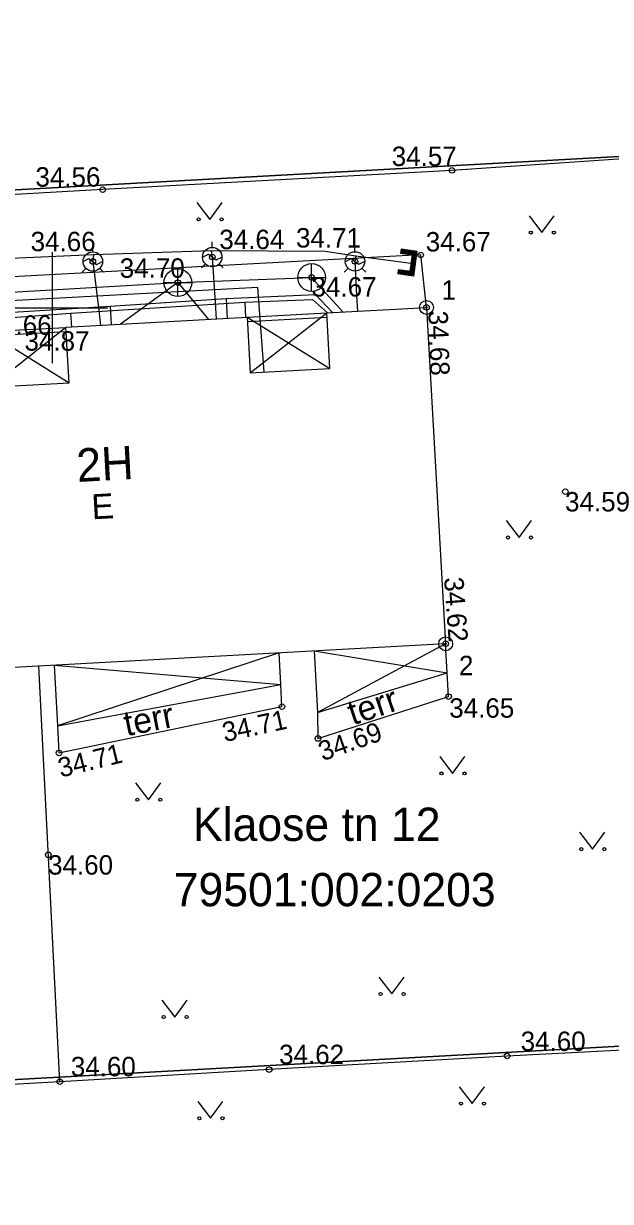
# Model space of a CAD drawing. Extents: x 641099 to 657986, y 6454078 to 6476899.
# Drawn here: x 642601.85 to 642623, y 6454324.75 to 6454367.19 of the extents above; entities that cross this region are included whole.
import ezdxf

# ---------------------------------------------------------------- set-up
doc = ezdxf.new("R2010")
doc.units = 0
for name, color, linetype in [('AED', 7, 'Continuous'), ('GKAEV', 7, 'Continuous'), ('GTRASS', 7, 'Continuous'), ('HALJASTUS', 7, 'Continuous'), ('HOONE', 7, 'Continuous'), ('HOONEDET', 7, 'Continuous'), ('KKAEV', 7, 'Continuous'), ('KOORDPUNKT', 7, 'Continuous'), ('KORGUS-EH2000', 7, 'Continuous'), ('KTRASS', 7, 'Continuous'), ('MPKAABEL', 7, 'Continuous'), ('PIIR', 7, 'Continuous'), ('SKTRASS', 7, 'Continuous'), ('TEE', 7, 'Continuous'), ('VORK', 7, 'Continuous'), ('VTRASS', 7, 'Continuous')]:
    doc.layers.add(name, color=color, linetype=linetype)

msp = doc.modelspace()

# ---------------------------------------------------------------- linework, layer by layer
at = {"layer": 'AED'}
msp.add_line((642603.16, 6454329.06), (642602.401, 6454344.033), dxfattribs=at)
for points in [[(642627.163, 6454330.384), (642626.861, 6454335.124), (642626.328, 6454344.757), (642625.841, 6454353.816), (642625.399, 6454362.442), (642617.291, 6454361.896), (642604.707, 6454361.201), (642592.743, 6454360.519), (642576.823, 6454359.75)], [(642581.101, 6454294.442), (642590.472, 6454294.86), (642601.813, 6454295.449), (642615.661, 6454296.245), (642629.055, 6454297.001), (642628.606, 6454303.257), (642628.398, 6454308.508), (642627.163, 6454330.384), (642619.28, 6454329.985), (642610.705, 6454329.495), (642603.16, 6454329.06), (642598.61, 6454328.8), (642591.436, 6454328.441), (642583.683, 6454328.007), (642578.907, 6454327.744)]]:
    msp.add_lwpolyline(points, dxfattribs=at)
at = {"layer": 'GKAEV'}
for p, q in [((642608.655, 6454359.122), (642608.655, 6454359.319)), ((642604.351, 6454358.961), (642604.351, 6454359.158)), ((642608.308, 6454358.772), (642608.516, 6454358.876)), ((642608.516, 6454358.876), (642608.793, 6454358.668)), ((642608.793, 6454358.668), (642609.001, 6454358.772)), ((642613.798, 6454358.967), (642613.798, 6454359.164)), ((642604.103, 6454358.363), (642603.964, 6454358.224)), ((642604.004, 6454358.611), (642604.212, 6454358.715)), ((642604.212, 6454358.715), (642604.489, 6454358.507)), ((642604.489, 6454358.507), (642604.697, 6454358.611)), ((642604.598, 6454358.363), (642604.738, 6454358.224)), ((642608.407, 6454358.524), (642608.268, 6454358.385)), ((642608.902, 6454358.524), (642609.042, 6454358.385)), ((642613.55, 6454358.369), (642613.411, 6454358.23)), ((642613.451, 6454358.617), (642613.659, 6454358.721)), ((642613.659, 6454358.721), (642613.936, 6454358.513)), ((642613.936, 6454358.513), (642614.144, 6454358.617)), ((642614.045, 6454358.369), (642614.185, 6454358.23))]:
    msp.add_line(p, q, dxfattribs=at)
for centre in [(642604.351, 6454358.611), (642608.655, 6454358.772), (642613.798, 6454358.617)]:
    msp.add_circle(centre, 0.35, dxfattribs=at)
at = {"layer": 'GTRASS'}
for p, q in [((642615.463, 6454359.06), (642615.442, 6454358.911)), ((642615.442, 6454358.911), (642615.863, 6454358.852)), ((642615.588, 6454359.042), (642615.445, 6454358.934)), ((642615.553, 6454359.047), (642615.45, 6454358.969)), ((642615.452, 6454358.985), (642615.948, 6454358.916)), ((642615.622, 6454359.037), (642615.454, 6454358.909)), ((642615.518, 6454359.052), (642615.455, 6454359.004)), ((642615.483, 6454359.057), (642615.46, 6454359.04)), ((642615.463, 6454359.06), (642616.032, 6454358.98)), ((642615.657, 6454359.032), (642615.489, 6454358.905)), ((642615.692, 6454359.028), (642615.524, 6454358.9)), ((642615.727, 6454359.023), (642615.559, 6454358.895)), ((642615.762, 6454359.018), (642615.594, 6454358.89)), ((642615.797, 6454359.013), (642615.629, 6454358.885)), ((642615.832, 6454359.008), (642615.664, 6454358.88)), ((642615.867, 6454359.003), (642615.698, 6454358.875)), ((642615.902, 6454358.998), (642615.733, 6454358.87)), ((642615.937, 6454358.993), (642615.768, 6454358.866)), ((642615.863, 6454358.852), (642615.78, 6454358.258)), ((642615.972, 6454358.989), (642615.803, 6454358.861)), ((642616.002, 6454358.76), (642615.832, 6454358.632)), ((642616.006, 6454358.795), (642615.837, 6454358.667)), ((642616.007, 6454358.984), (642615.838, 6454358.856)), ((642616.011, 6454358.83), (642615.842, 6454358.702)), ((642615.948, 6454358.916), (642615.844, 6454358.173)), ((642616.016, 6454358.865), (642615.847, 6454358.737)), ((642616.021, 6454358.901), (642615.852, 6454358.772)), ((642616.026, 6454358.936), (642615.857, 6454358.807)), ((642616.031, 6454358.971), (642615.862, 6454358.842)), ((642616.032, 6454358.98), (642615.908, 6454358.089)), ((642615.948, 6454358.374), (642615.624, 6454358.128)), ((642615.943, 6454358.339), (642615.659, 6454358.124)), ((642615.953, 6454358.409), (642615.783, 6454358.28)), ((642615.957, 6454358.444), (642615.788, 6454358.316)), ((642615.962, 6454358.479), (642615.793, 6454358.351)), ((642615.967, 6454358.514), (642615.798, 6454358.386)), ((642615.972, 6454358.549), (642615.803, 6454358.421)), ((642615.977, 6454358.585), (642615.808, 6454358.456)), ((642615.982, 6454358.62), (642615.813, 6454358.491)), ((642615.987, 6454358.655), (642615.817, 6454358.526)), ((642615.992, 6454358.69), (642615.822, 6454358.561)), ((642615.997, 6454358.725), (642615.827, 6454358.596)), ((642615.359, 6454358.317), (642615.338, 6454358.168)), ((642615.908, 6454358.089), (642615.338, 6454358.168)), ((642615.478, 6454358.3), (642615.342, 6454358.197)), ((642615.513, 6454358.295), (642615.345, 6454358.167)), ((642615.443, 6454358.305), (642615.347, 6454358.232)), ((642615.844, 6454358.173), (642615.349, 6454358.243)), ((642615.408, 6454358.31), (642615.352, 6454358.267)), ((642615.374, 6454358.315), (642615.357, 6454358.302)), ((642615.78, 6454358.258), (642615.359, 6454358.317)), ((642615.548, 6454358.29), (642615.38, 6454358.162)), ((642615.583, 6454358.286), (642615.415, 6454358.158)), ((642615.618, 6454358.281), (642615.45, 6454358.153)), ((642615.653, 6454358.276), (642615.484, 6454358.148)), ((642615.688, 6454358.271), (642615.519, 6454358.143)), ((642615.723, 6454358.266), (642615.554, 6454358.138)), ((642615.758, 6454358.261), (642615.589, 6454358.133)), ((642615.938, 6454358.304), (642615.694, 6454358.119)), ((642615.933, 6454358.269), (642615.729, 6454358.114)), ((642615.928, 6454358.234), (642615.764, 6454358.109)), ((642615.923, 6454358.198), (642615.799, 6454358.104)), ((642615.918, 6454358.163), (642615.834, 6454358.099)), ((642615.913, 6454358.128), (642615.869, 6454358.094)), ((642615.909, 6454358.093), (642615.904, 6454358.089))]:
    msp.add_line(p, q, dxfattribs=at)
for points in [[(642579.061, 6454345.34), (642580.247, 6454345.443), (642581.306, 6454345.923), (642582.149, 6454346.747), (642585.733, 6454352.019), (642585.958, 6454352.325), (642587.596, 6454354.95), (642589.267, 6454356.816), (642590.198, 6454357.454), (642591.975, 6454357.949), (642599.223, 6454358.632), (642604.376, 6454358.87), (642608.612, 6454359.004), (642612.723, 6454358.987), (642613.834, 6454358.822), (642615.896, 6454358.545)], [(642604.376, 6454358.87), (642604.351, 6454358.611), (642604.562, 6454356.845), (642604.627, 6454356.31)], [(642608.612, 6454359.004), (642608.655, 6454358.772), (642608.756, 6454357.132), (642608.792, 6454356.54)], [(642613.834, 6454358.822), (642613.798, 6454358.617), (642613.858, 6454357.379), (642613.885, 6454356.821)]]:
    msp.add_lwpolyline(points, dxfattribs=at)
at = {"layer": 'HALJASTUS'}
for p, q in [((642608.102, 6454360.736), (642608.565, 6454360.129)), ((642608.565, 6454360.129), (642609.011, 6454360.736)), ((642620.072, 6454360.261), (642620.536, 6454359.655)), ((642620.536, 6454359.655), (642620.981, 6454360.261)), ((642619.251, 6454349.275), (642619.715, 6454348.668)), ((642619.715, 6454348.668), (642620.16, 6454349.275)), ((642616.853, 6454340.773), (642617.317, 6454340.166)), ((642617.317, 6454340.166), (642617.762, 6454340.773)), ((642605.89, 6454339.824), (642606.354, 6454339.217)), ((642606.354, 6454339.217), (642606.799, 6454339.824)), ((642621.89, 6454338.045), (642622.354, 6454337.439)), ((642622.354, 6454337.439), (642622.799, 6454338.045)), ((642614.661, 6454332.827), (642615.124, 6454332.221)), ((642615.124, 6454332.221), (642615.57, 6454332.827)), ((642606.839, 6454331.997), (642607.302, 6454331.391)), ((642607.302, 6454331.391), (642607.748, 6454331.997)), ((642617.554, 6454328.88), (642618.017, 6454328.273)), ((642618.017, 6454328.273), (642618.463, 6454328.88)), ((642608.132, 6454328.346), (642608.595, 6454327.74)), ((642608.595, 6454327.74), (642609.041, 6454328.346))]:
    msp.add_line(p, q, dxfattribs=at)
for centre in [(642608.164, 6454360.129), (642608.993, 6454360.129), (642620.135, 6454359.655), (642620.963, 6454359.655), (642619.313, 6454348.668), (642620.142, 6454348.668), (642616.916, 6454340.166), (642617.744, 6454340.166), (642605.953, 6454339.217), (642606.782, 6454339.217), (642621.953, 6454337.439), (642622.781, 6454337.439), (642614.723, 6454332.221), (642615.552, 6454332.221), (642606.901, 6454331.391), (642607.73, 6454331.391), (642617.616, 6454328.273), (642618.445, 6454328.273), (642608.194, 6454327.74), (642609.023, 6454327.74)]:
    msp.add_circle(centre, 0.055, dxfattribs=at)
at = {"layer": 'HOONE'}
msp.add_lwpolyline([(642612.778, 6454356.76), (642616.375, 6454356.959), (642617.065, 6454344.84), (642592.525, 6454343.49), (642591.826, 6454355.604), (642600.526, 6454356.084), (642600.636, 6454354.087), (642603.494, 6454354.245), (642603.384, 6454356.242), (642609.915, 6454356.602), (642610.025, 6454354.605), (642612.888, 6454354.763)], close=True, dxfattribs=at)
for points in [[(642609.915, 6454356.602), (642612.778, 6454356.76)], [(642600.526, 6454356.085), (642603.384, 6454356.24)], [(642609.923, 6454356.452), (642612.787, 6454356.61)], [(642600.534, 6454355.933), (642603.392, 6454356.091)], [(642612.323, 6454344.579), (642612.445, 6454342.364), (642617.125, 6454343.79), (642617.065, 6454344.84)], [(642602.956, 6454344.064), (642603.076, 6454341.884), (642611.124, 6454343.372), (642611.061, 6454344.51)], [(642612.445, 6454342.364), (642612.463, 6454341.427), (642617.171, 6454342.937), (642617.125, 6454343.79)], [(642603.076, 6454341.884), (642603.13, 6454340.905), (642611.168, 6454342.573), (642611.124, 6454343.372)]]:
    msp.add_lwpolyline(points, dxfattribs=at)
at = {"layer": 'HOONEDET'}
for points in [[(642610.025, 6454354.605), (642612.778, 6454356.76)], [(642600.636, 6454354.087), (642603.384, 6454356.242)], [(642609.915, 6454356.602), (642612.888, 6454354.763)], [(642600.526, 6454356.085), (642603.494, 6454354.245)], [(642617.065, 6454344.84), (642612.445, 6454342.364)], [(642611.061, 6454344.51), (642603.076, 6454341.884)], [(642612.323, 6454344.579), (642617.125, 6454343.79)], [(642602.956, 6454344.064), (642611.124, 6454343.372)]]:
    msp.add_lwpolyline(points, dxfattribs=at)
at = {"layer": 'KKAEV'}
for p, q in [((642607.415, 6454357.353), (642607.415, 6454358.353)), ((642612.236, 6454357.536), (642612.236, 6454358.536)), ((642611.736, 6454358.036), (642612.736, 6454358.036)), ((642606.915, 6454357.853), (642607.915, 6454357.853))]:
    msp.add_line(p, q, dxfattribs=at)
for centre in [(642607.415, 6454357.853), (642612.236, 6454358.036)]:
    msp.add_circle(centre, 0.5, dxfattribs=at)
at = {"layer": 'KOORDPUNKT'}
for centre, radius in [((642616.375, 6454356.959), 0.25), ((642616.375, 6454356.959), 0.025), ((642616.375, 6454356.959), 0.0221), ((642616.375, 6454356.959), 0.0191), ((642616.375, 6454356.959), 0.0161), ((642616.375, 6454356.959), 0.0132), ((642616.375, 6454356.959), 0.0102), ((642616.375, 6454356.959), 0.00726), ((642616.375, 6454356.959), 0.0043), ((642617.065, 6454344.84), 0.25), ((642617.065, 6454344.84), 0.025), ((642617.065, 6454344.84), 0.0221), ((642617.065, 6454344.84), 0.0191), ((642617.065, 6454344.84), 0.0161), ((642617.065, 6454344.84), 0.0132), ((642617.065, 6454344.84), 0.0102), ((642617.065, 6454344.84), 0.00726), ((642617.065, 6454344.84), 0.0043)]:
    msp.add_circle(centre, radius, dxfattribs=at)
at = {"layer": 'KORGUS-EH2000'}
for centre in [(642617.291, 6454361.896), (642604.707, 6454361.201), (642608.655, 6454358.772), (642616.168, 6454358.847), (642604.351, 6454358.611), (642613.798, 6454358.617), (642607.415, 6454357.853), (642612.236, 6454358.036), (642616.375, 6454356.959), (642621.377, 6454350.319), (642617.065, 6454344.84), (642611.168, 6454342.573), (642617.171, 6454342.937), (642612.463, 6454341.427), (642603.13, 6454340.905), (642602.746, 6454337.235), (642619.28, 6454329.985), (642610.705, 6454329.495), (642603.16, 6454329.06)]:
    msp.add_circle(centre, 0.1, dxfattribs=at)
at = {"layer": 'KTRASS'}
for points in [[(642607.415, 6454357.853), (642612.236, 6454358.036)], [(642612.236, 6454358.036), (642613.377, 6454356.793)], [(642598.094, 6454357.312), (642607.415, 6454357.853)], [(642607.415, 6454357.853), (642605.351, 6454356.35)], [(642607.415, 6454357.853), (642608.519, 6454356.525)]]:
    msp.add_lwpolyline(points, dxfattribs=at)
at = {"layer": 'MPKAABEL'}
for p, q in [((642609.825, 6454357.146), (642609.855, 6454356.599)), ((642603.55, 6454356.746), (642603.578, 6454356.252))]:
    msp.add_line(p, q, dxfattribs=at)
msp.add_lwpolyline([(642591.565, 6454349.758), (642589.621, 6454351.153), (642589.099, 6454355.549), (642589.55, 6454355.811), (642600.469, 6454356.524), (642603.55, 6454356.746), (642609.825, 6454357.146), (642612.264, 6454357.241), (642612.804, 6454356.762)], dxfattribs=at)
at = {"layer": 'PIIR'}
for points in [[(642576.567, 6454359.808), (642574.797, 6454391.758), (642623.727, 6454394.468), (642625.497, 6454362.518)], [(642578.337, 6454327.858), (642576.567, 6454359.808), (642625.497, 6454362.518), (642627.267, 6454330.558)], [(642580.017, 6454297.578), (642578.337, 6454327.858), (642627.267, 6454330.558), (642629.117, 6454297.118), (642583.117, 6454294.568)]]:
    msp.add_lwpolyline(points, close=True, dxfattribs=at)
at = {"layer": 'SKTRASS'}
msp.add_lwpolyline([(642610.528, 6454354.633), (642610.302, 6454357.675), (642600.7, 6454357.154), (642590.328, 6454356.632), (642588.572, 6454355.097), (642584.455, 6454349.43)], dxfattribs=at)
at = {"layer": 'TEE'}
msp.add_lwpolyline([(642616.375, 6454356.959), (642616.168, 6454358.847), (642583.164, 6454357.071), (642583.061, 6454359.275), (642577.066, 6454358.878), (642577.364, 6454354.377), (642577.781, 6454346.91), (642577.283, 6454346.904)], dxfattribs=at)
at = {"layer": 'VORK'}
for p, q in [((642602.887, 6454358.949), (642602.887, 6454354.948)), ((642600.887, 6454356.949), (642604.887, 6454356.949))]:
    msp.add_line(p, q, dxfattribs=at)
at = {"layer": 'VTRASS'}
for points in [[(642592.095, 6454350.934), (642588.741, 6454352.815), (642588.779, 6454353.662), (642590.283, 6454356.051), (642591.08, 6454356.154), (642597.365, 6454356.53), (642604.98, 6454357), (642609.15, 6454357.281), (642612.373, 6454357.429), (642612.988, 6454356.772)], [(642609.15, 6454357.281), (642609.19, 6454356.562)], [(642604.98, 6454357), (642605.017, 6454356.332)]]:
    msp.add_lwpolyline(points, dxfattribs=at)

# ---------------------------------------------------------------- texts
at = {"layer": 'HOONE'}
for s, height, rotation, p in [('2H', 1.2, 3.1593, (642603.796, 6454350.667)), ('E', 0.9, 3.1593, (642604.327, 6454349.322)), ('terr', 0.9, 18.5929, (642613.719, 6454341.894)), ('terr', 0.9, 11.0535, (642605.562, 6454341.507))]:
    msp.add_text(s, height=height, rotation=rotation, dxfattribs=at).set_placement(p)
at = {"layer": 'KOORDPUNKT'}
for s, p in [('1', (642616.917, 6454357.234)), ('2', (642617.545, 6454343.706))]:
    msp.add_text(s, height=0.7, dxfattribs=at).set_placement(p)
at = {"layer": 'KORGUS-EH2000'}
for s, p in [('34.57', (642615.123, 6454362.053)), ('34.56', (642602.282, 6454361.31)), ('34.66', (642602.11, 6454358.984)), ('34.64', (642608.909, 6454359.058)), ('34.71', (642611.673, 6454359.116)), ('34.67', (642616.349, 6454358.974)), ('34.70', (642605.321, 6454358.026)), ('34.67', (642612.233, 6454357.35)), ('34.66', (642600.524, 6454355.974)), ('34.87', (642601.888, 6454355.4)), ('34.59', (642621.369, 6454349.606)), ('34.65', (642617.195, 6454342.175)), ('34.60', (642602.738, 6454336.522)), ('34.60', (642619.769, 6454330.168)), ('34.62', (642611.064, 6454329.692)), ('34.60', (642603.558, 6454329.256))]:
    msp.add_text(s, height=0.7, dxfattribs=at).set_placement(p)
for s, rotation, p in [('34.68', 271.8115, (642616.442, 6454356.828)), ('34.62', 274.1824, (642617.006, 6454347.216)), ('34.71', 12.0262, (642609.1, 6454341.298)), ('34.69', 19.334, (642612.631, 6454340.605)), ('34.71', 13.7896, (642603.195, 6454340.015))]:
    msp.add_text(s, height=0.7, rotation=rotation, dxfattribs=at).set_placement(p)
at = {"layer": 'PIIR'}
for s, p in [('Klaose tn 12', (642607.961, 6454337.735)), ('79501:002:0203', (642607.267, 6454335.381))]:
    msp.add_text(s, height=1.2, dxfattribs=at).set_placement(p)

doc.saveas('drawing.dxf')
